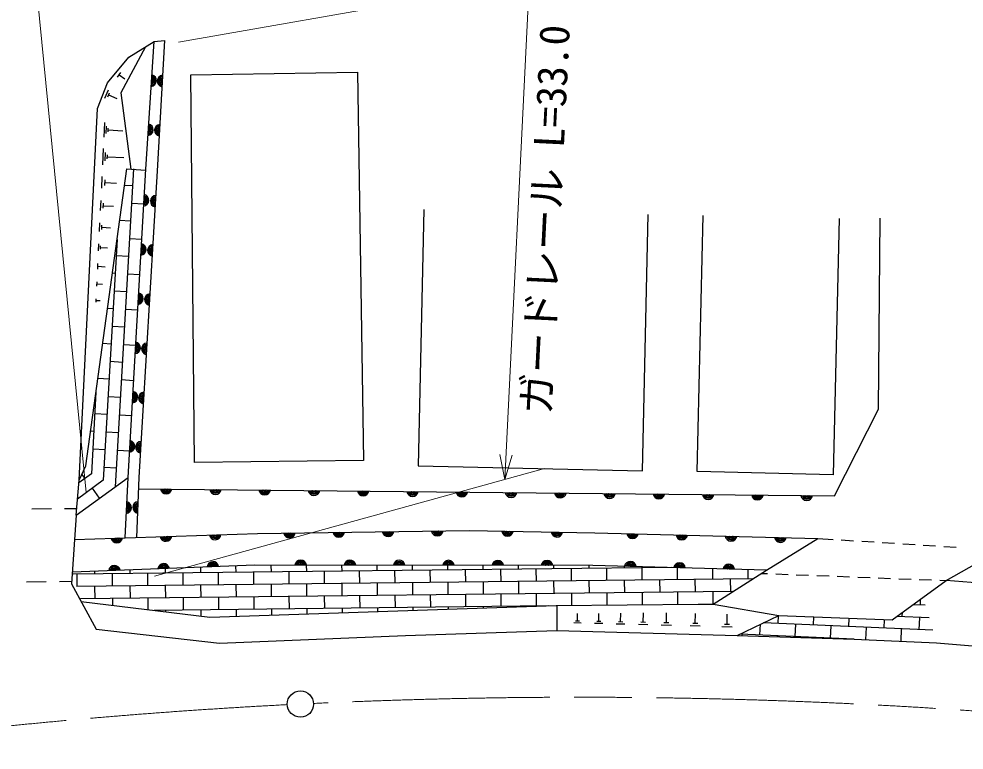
# Model space of a CAD drawing. Units: millimetres, scale not verified. Extents: x 40000 to 680000, y 20000 to 380000.
# Drawn here: x 251794 to 309342, y 297220 to 341718 of the extents above; entities that cross this region are included whole.
import ezdxf
from ezdxf.enums import TextEntityAlignment as Align

# ---------------------------------------------------------------- set-up
doc = ezdxf.new("R2010")
doc.units = ezdxf.units.MM
doc.header["$LTSCALE"] = 1000
doc.linetypes.add('CHAIN', pattern=[18.5, 12, -1.5, 3.5, -1.5])
for name, color, linetype, lineweight in [('M-BGD', 7, 'Continuous', 25), ('M-BMK', 2, 'CHAIN', 13), ('M-BMK-SRVR', 3, 'Continuous', 25), ('M-STR-HTXT', 7, 'Continuous', 13)]:
    doc.layers.add(name, color=color, linetype=linetype, lineweight=lineweight)
doc.styles.add('ＭＳ ゴシック', font='')
doc.styles.get('ＭＳ ゴシック').set_extended_font_data('MS Gothic')

msp = doc.modelspace()

# ---------------------------------------------------------------- linework, layer by layer
at = {"layer": 'M-BGD'}
for p, q in [((259513, 332580), (260030, 340351)), ((260030, 340351), (260658, 340404)), ((260658, 340404), (260215, 332475)), ((257800, 338176), (258000, 338452)), ((257900, 338314), (258245, 338064)), ((257018, 336903), (257241, 337403)), ((257199, 336972), (257310, 337222)), ((257255, 337097), (257755, 336874)), ((255454, 313648), (256573, 336258)), ((256988, 334524), (257032, 335414)), ((257110, 334741), (257132, 335186)), ((257227, 334846), (257238, 335069)), ((257232, 334958), (258123, 334914)), ((256905, 332842), (256954, 333837)), ((257041, 333085), (257066, 333582)), ((257172, 333203), (257184, 333452)), ((257178, 333327), (258173, 333278)), ((255868, 314517), (258359, 332591)), ((256834, 331410), (256869, 332118)), ((258762, 332587), (257661, 313239)), ((258359, 332591), (259510, 332517)), ((258445, 313810), (259513, 332580)), ((260215, 332475), (259088, 313808)), ((257019, 331578), (257037, 331932)), ((257028, 331755), (257736, 331720)), ((258703, 331550), (258219, 331577)), ((256766, 330051), (256797, 330660)), ((256926, 330196), (256941, 330500)), ((256934, 330348), (257543, 330318)), ((259391, 330434), (258642, 330476)), ((256704, 328782), (256729, 329298)), ((258581, 329403), (257925, 329441)), ((293093, 314169), (293450, 329753)), ((256839, 328905), (256852, 329163)), ((256846, 329034), (257362, 329008)), ((257767, 328297), (256932, 313637)), ((259269, 328287), (258520, 328330)), ((256645, 327596), (256666, 328026)), ((256758, 327698), (256768, 327913)), ((256763, 327805), (257194, 327784)), ((258459, 327257), (257710, 327299)), ((256590, 326487), (256607, 326837)), ((256599, 326662), (257036, 326640)), ((257649, 326226), (257483, 326235)), ((259147, 326141), (258398, 326183)), ((256539, 325451), (256552, 325726)), ((256546, 325588), (256889, 325571)), ((258337, 325110), (257588, 325153)), ((256491, 324483), (256501, 324687)), ((256496, 324585), (256751, 324573)), ((257527, 324079), (257189, 324099)), ((259024, 323994), (258276, 324037)), ((258215, 322964), (257466, 323006)), ((257405, 321933), (256894, 321962)), ((258902, 321848), (258153, 321890)), ((258092, 320817), (257344, 320860)), ((257282, 319786), (256600, 319825)), ((258780, 319701), (258031, 319744)), ((256487, 319006), (256204, 314034)), ((256473, 318756), (256452, 318757)), ((257970, 318671), (257221, 318713)), ((257160, 317640), (256411, 317683)), ((258658, 317555), (257909, 317597)), ((256350, 316609), (256158, 316620)), ((257848, 316524), (257099, 316567)), ((257038, 315493), (256289, 315536)), ((258536, 315408), (257787, 315451)), ((255454, 313648), (255868, 314517)), ((257726, 314378), (256977, 314420)), ((255286, 311510), (258445, 313810)), ((255286, 311510), (255454, 313648)), ((256204, 314034), (255441, 313478)), ((255824, 313757), (255632, 314021)), ((258258, 310144), (258445, 313810)), ((259088, 313808), (258963, 310167)), ((256932, 313637), (255363, 312494)), ((256706, 312544), (256265, 313151)), ((259065, 313129), (301453, 312696)), ((255396, 312518), (255368, 312556)), ((252576, 311911), (253776, 311913)), ((254576, 311914), (255271, 311915)), ((255286, 311510), (254997, 307343)), ((297307, 308175), (300443, 310103)), ((300443, 310103), (301366, 310044)), ((301865, 310012), (302613, 309964)), ((303112, 309932), (303861, 309884)), ((304360, 309852), (305108, 309804)), ((305607, 309772), (306356, 309725)), ((306855, 309693), (307603, 309645)), ((308102, 309613), (308851, 309565)), ((267166, 308056), (267161, 308482)), ((269316, 308080), (269311, 308480)), ((271466, 308104), (271461, 308477)), ((273615, 308129), (273612, 308475)), ((275765, 308153), (275762, 308473)), ((277915, 308177), (277912, 308470)), ((280065, 308201), (280062, 308468)), ((282215, 308226), (282212, 308466)), ((284365, 308250), (284362, 308463)), ((291531, 308331), (255088, 307920)), ((255350, 307173), (255342, 307923)), ((256417, 307935), (256415, 308110)), ((257500, 307197), (257491, 307947)), ((258566, 307959), (258564, 308192)), ((259650, 307221), (259641, 307971)), ((260716, 307983), (260713, 308274)), ((261800, 307245), (261791, 307995)), ((262866, 308007), (262862, 308357)), ((263950, 307270), (263941, 308020)), ((265016, 308032), (265011, 308439)), ((266099, 307294), (266091, 308044)), ((268249, 307318), (268241, 308068)), ((270399, 307342), (270391, 308092)), ((272549, 307367), (272541, 308117)), ((274699, 307391), (274690, 308141)), ((276849, 307415), (276840, 308165)), ((278999, 307439), (278990, 308189)), ((281148, 307464), (281140, 308214)), ((283298, 307488), (283290, 308238)), ((285448, 307512), (285440, 308262)), ((286515, 308274), (286513, 308461)), ((287598, 307536), (287590, 308286)), ((288664, 308298), (288663, 308408)), ((289748, 307561), (289739, 308311)), ((290814, 308323), (290814, 308350)), ((291898, 307585), (291889, 308321)), ((294048, 307609), (294040, 308263)), ((294065, 306109), (297307, 308175)), ((296197, 307633), (296191, 308205)), ((296993, 307975), (297374, 307960)), ((297874, 307941), (298623, 307912)), ((299123, 307892), (299872, 307863)), ((252257, 307454), (253457, 307470)), ((254257, 307481), (255008, 307491)), ((296462, 307636), (255313, 307172)), ((269333, 306580), (269324, 307330)), ((271482, 306605), (271474, 307355)), ((273632, 306629), (273624, 307379)), ((275782, 306653), (275774, 307403)), ((277932, 306677), (277924, 307427)), ((280082, 306702), (280073, 307452)), ((282232, 306726), (282223, 307476)), ((284382, 306750), (284373, 307500)), ((286532, 306774), (286523, 307524)), ((288681, 306799), (288673, 307549)), ((290831, 306823), (290823, 307573)), ((292981, 306847), (292973, 307597)), ((295131, 306871), (295123, 307621)), ((300372, 307844), (301121, 307815)), ((301621, 307795), (302370, 307766)), ((302870, 307747), (303620, 307718)), ((304119, 307698), (304869, 307669)), ((305368, 307650), (306118, 307621)), ((306617, 307601), (307367, 307572)), ((307866, 307553), (308248, 307538)), ((295263, 306873), (255539, 306425)), ((256433, 306435), (256425, 307185)), ((258583, 306459), (258575, 307209)), ((260733, 306483), (260725, 307233)), ((262883, 306508), (262875, 307258)), ((265033, 306532), (265024, 307282)), ((267183, 306556), (267174, 307306)), ((283315, 305988), (283307, 306738)), ((285465, 306021), (285457, 306762)), ((287615, 306043), (287606, 306786)), ((289765, 306065), (289756, 306811)), ((291915, 306086), (291906, 306835)), ((294065, 306109), (294056, 306859)), ((257513, 306026), (257508, 306447)), ((259666, 305768), (259658, 306471)), ((261817, 305746), (261808, 306495)), ((263966, 305770), (263958, 306520)), ((266116, 305794), (266108, 306544)), ((268266, 305818), (268258, 306568)), ((270416, 305843), (270408, 306592)), ((272566, 305867), (272557, 306617)), ((274716, 305891), (274707, 306641)), ((276866, 305915), (276857, 306665)), ((279015, 305939), (279007, 306689)), ((281165, 305964), (281157, 306714)), ((306681, 306044), (306697, 306412)), ((284027, 305996), (260022, 305725)), ((260743, 305639), (260742, 305733)), ((262896, 305381), (262891, 305758)), ((265046, 305371), (265041, 305782)), ((267195, 305442), (267191, 305806)), ((269345, 305513), (269341, 305830)), ((271494, 305583), (271491, 305855)), ((273643, 305654), (273641, 305879)), ((275793, 305725), (275791, 305903)), ((277942, 305796), (277941, 305927)), ((280091, 305866), (280090, 305952)), ((282241, 305937), (282240, 305976)), ((284540, 306012), (284537, 304488)), ((294065, 306109), (298067, 305421)), ((305573, 305343), (305585, 305605)), ((306982, 306031), (306219, 306065)), ((285916, 305066), (285688, 305072)), ((285802, 305069), (285814, 305525)), ((287219, 305041), (286972, 305047)), ((287096, 305044), (287109, 305538)), ((288562, 305015), (288295, 305022)), ((288429, 305019), (288443, 305552)), ((289802, 304993), (289817, 305566)), ((291216, 304966), (291232, 305580)), ((292975, 304919), (292991, 305534)), ((294909, 304868), (294926, 305483)), ((295521, 304198), (298067, 305421)), ((298022, 304931), (298044, 305409)), ((300170, 304835), (300193, 305339)), ((302318, 304738), (302341, 305256)), ((304466, 304642), (304489, 305172)), ((307206, 305270), (305245, 305358)), ((306613, 304546), (306647, 305295)), ((284537, 304488), (295521, 304198)), ((286027, 304949), (285571, 304961)), ((287340, 304914), (286846, 304927)), ((288692, 304879), (288159, 304893)), ((290084, 304842), (289511, 304857)), ((289945, 304989), (289658, 304996)), ((291519, 304804), (290905, 304820)), ((291369, 304962), (291062, 304970)), ((293278, 304758), (292663, 304774)), ((293128, 304915), (292821, 304923)), ((295212, 304707), (294598, 304723)), ((295063, 304864), (294756, 304872)), ((296915, 304230), (296944, 304881)), ((307430, 304509), (297131, 304971)), ((299062, 304134), (299096, 304883)), ((301210, 304037), (301244, 304787)), ((303358, 303941), (303392, 304690)), ((305506, 303845), (305540, 304594)), ((302658, 303972), (295700, 304285)), ((295837, 304188), (295841, 304278)), ((297986, 304120), (297989, 304182)), ((300135, 304052), (300136, 304086)), ((302284, 303984), (302284, 303989))]:
    msp.add_line(p, q, dxfattribs=at)
for points in [[(256573, 336258), (257194, 337834), (258483, 339380), (260030, 340351)], [(259506, 340022), (257999, 337225), (258600, 332575)], [(276441, 330115), (276096, 314525), (289767, 314222), (290112, 329812)], [(301726, 329564), (301370, 313980), (293093, 314169)], [(301453, 312696), (304121, 317964), (304230, 329593)], [(308248, 307538), (311520, 309394), (313601, 311102)], [(255184, 310044), (266311, 310407), (279227, 310579), (286867, 310447), (300443, 310103)], [(297307, 308175), (286730, 308461), (266168, 308483), (255047, 308058)], [(254997, 307343), (256505, 304575), (264017, 303729), (275322, 304184), (284537, 304488)], [(298067, 305421), (304964, 305154), (308248, 307538)], [(439829, 295845), (323985, 306292), (308248, 307538)], [(255589, 306256), (263426, 305318), (284501, 306012), (293160, 306099), (294065, 306109)], [(295521, 304198), (302658, 303972), (307654, 303748)], [(307654, 303748), (325238, 302289), (343954, 300488), (347070, 300196)]]:
    msp.add_lwpolyline(points, dxfattribs=at)
msp.add_lwpolyline([(262494, 314727), (262259, 338313), (272419, 338485), (272767, 314844)], close=True, dxfattribs=at)
for centre, radius, start, end in [((259817, 337966), 354, 274.98983, 77.395), ((259817, 337966), 283, 277.21386, 75.17097), ((259817, 337966), 212, 280.96019, 71.42464), ((259817, 337966), 142, 288.67192, 63.71291), ((259817, 337966), 100, 298.98958, 53.39525), ((260574, 337934), 354, 95.60174, 258.00692), ((260574, 337934), 283, 97.82578, 255.78288), ((260574, 337934), 212, 101.57211, 252.03656), ((260574, 337934), 142, 109.28384, 244.32483), ((260574, 337934), 100, 119.6015, 234.00717), ((259618, 334973), 354, 274.98983, 77.395), ((259618, 334973), 283, 277.21386, 75.17097), ((259618, 334973), 212, 280.96019, 71.42464), ((259618, 334973), 142, 288.67192, 63.71291), ((259618, 334973), 100, 298.98958, 53.39525), ((260407, 334939), 354, 95.60174, 258.00692), ((260407, 334939), 283, 97.82578, 255.78288), ((260407, 334939), 212, 101.57211, 252.03656), ((260407, 334939), 142, 109.28384, 244.32483), ((260407, 334939), 100, 119.6015, 234.00717), ((259351, 330686), 354, 275.53864, 77.94382), ((259351, 330686), 283, 277.76268, 75.71978), ((260157, 330625), 354, 95.34262, 257.7478), ((259351, 330686), 212, 281.50901, 71.97346), ((259351, 330686), 142, 289.22074, 64.26173), ((259351, 330686), 100, 299.5384, 53.94406), ((260157, 330625), 283, 97.56666, 255.52376), ((260157, 330625), 212, 101.31298, 251.77743), ((260157, 330625), 142, 109.02471, 244.0657), ((260157, 330625), 100, 119.34238, 233.74804), ((259181, 327691), 354, 275.53864, 77.94382), ((259181, 327691), 283, 277.76268, 75.71978), ((259181, 327691), 212, 281.50901, 71.97346), ((259181, 327691), 142, 289.22074, 64.26173), ((259181, 327691), 100, 299.5384, 53.94406), ((259977, 327630), 354, 95.34262, 257.7478), ((259977, 327630), 283, 97.56666, 255.52376), ((259977, 327630), 212, 101.31298, 251.77743), ((259977, 327630), 142, 109.02471, 244.0657), ((259977, 327630), 100, 119.34238, 233.74804), ((259010, 324696), 354, 275.53864, 77.94382), ((259010, 324696), 283, 277.76268, 75.71978), ((259010, 324696), 212, 281.50901, 71.97346), ((259010, 324696), 142, 289.22074, 64.26173), ((259010, 324696), 100, 299.5384, 53.94406), ((259796, 324635), 354, 95.34262, 257.7478), ((259796, 324635), 283, 97.56666, 255.52376), ((259796, 324635), 212, 101.31298, 251.77743), ((259796, 324635), 142, 109.02471, 244.0657), ((259796, 324635), 100, 119.34238, 233.74804), ((258840, 321701), 354, 275.53864, 77.94382), ((258840, 321701), 283, 277.76268, 75.71978), ((258840, 321701), 212, 281.50901, 71.97346), ((258840, 321701), 142, 289.22074, 64.26173), ((258840, 321701), 100, 299.5384, 53.94406), ((259615, 321641), 354, 95.34262, 257.7478), ((259615, 321641), 283, 97.56666, 255.52376), ((259615, 321641), 212, 101.31298, 251.77743), ((259615, 321641), 142, 109.02471, 244.0657), ((259615, 321641), 100, 119.34238, 233.74804), ((258669, 318705), 354, 275.53864, 77.94382), ((258669, 318705), 283, 277.76268, 75.71978), ((258669, 318705), 212, 281.50901, 71.97346), ((258669, 318705), 142, 289.22074, 64.26173), ((259434, 318646), 354, 95.34262, 257.7478), ((259434, 318646), 283, 97.56666, 255.52376), ((259434, 318646), 212, 101.31298, 251.77743), ((258669, 318705), 100, 299.5384, 53.94406), ((259434, 318646), 142, 109.02471, 244.0657), ((259434, 318646), 100, 119.34238, 233.74804), ((258499, 315710), 354, 275.53864, 77.94382), ((258499, 315710), 283, 277.76268, 75.71978), ((259254, 315652), 354, 95.34262, 257.7478), ((258499, 315710), 212, 281.50901, 71.97346), ((258499, 315710), 142, 289.22074, 64.26173), ((258499, 315710), 100, 299.5384, 53.94406), ((259254, 315652), 283, 97.56666, 255.52376), ((259254, 315652), 212, 101.31298, 251.77743), ((259254, 315652), 142, 109.02471, 244.0657), ((259254, 315652), 100, 119.34238, 233.74804), ((260761, 313166), 354, 188.21204, 350.61722), ((260761, 313166), 283, 190.43608, 348.39318), ((260761, 313166), 212, 194.18241, 344.64686), ((260761, 313166), 142, 201.89414, 336.93513), ((260761, 313166), 100, 212.2118, 326.61746), ((263760, 313135), 354, 188.21204, 350.61722), ((263760, 313135), 283, 190.43608, 348.39318), ((263760, 313135), 212, 194.18241, 344.64686), ((263760, 313135), 142, 201.89414, 336.93513), ((263760, 313135), 100, 212.2118, 326.61746), ((266760, 313105), 354, 188.21204, 350.61722), ((266760, 313105), 283, 190.43608, 348.39318), ((266760, 313105), 212, 194.18241, 344.64686), ((266760, 313105), 142, 201.89414, 336.93513), ((266760, 313105), 100, 212.2118, 326.61746), ((269760, 313074), 354, 188.21204, 350.61722), ((269760, 313074), 283, 190.43608, 348.39318), ((269760, 313074), 212, 194.18241, 344.64686), ((269760, 313074), 142, 201.89414, 336.93513), ((269760, 313074), 100, 212.2118, 326.61746), ((272760, 313043), 354, 188.21204, 350.61722), ((272760, 313043), 283, 190.43608, 348.39318), ((272760, 313043), 212, 194.18241, 344.64686), ((272760, 313043), 142, 201.89414, 336.93513), ((272760, 313043), 100, 212.2118, 326.61746), ((275760, 313013), 354, 188.21204, 350.61722), ((275760, 313013), 283, 190.43608, 348.39318), ((275760, 313013), 212, 194.18241, 344.64686), ((275760, 313013), 142, 201.89414, 336.93513), ((275760, 313013), 100, 212.2118, 326.61746), ((278760, 312982), 354, 188.21204, 350.61722), ((278760, 312982), 283, 190.43608, 348.39318), ((278760, 312982), 212, 194.18241, 344.64686), ((278760, 312982), 142, 201.89414, 336.93513), ((278760, 312982), 100, 212.2118, 326.61746), ((281760, 312951), 354, 188.21204, 350.61722), ((281760, 312951), 283, 190.43608, 348.39318), ((281760, 312951), 212, 194.18241, 344.64686), ((281760, 312951), 142, 201.89414, 336.93513), ((281760, 312951), 100, 212.2118, 326.61746), ((284759, 312921), 354, 188.21204, 350.61722), ((284759, 312921), 283, 190.43608, 348.39318), ((284759, 312921), 212, 194.18241, 344.64686), ((284759, 312921), 142, 201.89414, 336.93513), ((284759, 312921), 100, 212.2118, 326.61746), ((287759, 312890), 354, 188.21204, 350.61722), ((287759, 312890), 283, 190.43608, 348.39318), ((287759, 312890), 212, 194.18241, 344.64686), ((287759, 312890), 142, 201.89414, 336.93513), ((287759, 312890), 100, 212.2118, 326.61746), ((290759, 312860), 354, 188.21204, 350.61722), ((290759, 312860), 283, 190.43608, 348.39318), ((290759, 312860), 212, 194.18241, 344.64686), ((290759, 312860), 142, 201.89414, 336.93513), ((290759, 312860), 100, 212.2118, 326.61746), ((293759, 312829), 354, 188.21204, 350.61722), ((293759, 312829), 283, 190.43608, 348.39318), ((293759, 312829), 212, 194.18241, 344.64686), ((293759, 312829), 142, 201.89414, 336.93513), ((293759, 312829), 100, 212.2118, 326.61746), ((296759, 312798), 354, 188.21204, 350.61722), ((296759, 312798), 283, 190.43608, 348.39318), ((296759, 312798), 212, 194.18241, 344.64686), ((296759, 312798), 142, 201.89414, 336.93513), ((296759, 312798), 100, 212.2118, 326.61746), ((299759, 312768), 354, 188.21204, 350.61722), ((299759, 312768), 283, 190.43608, 348.39318), ((299759, 312768), 212, 194.18241, 344.64686), ((299759, 312768), 142, 201.89414, 336.93513), ((299759, 312768), 100, 212.2118, 326.61746), ((258297, 311980), 354, 275.8796, 78.28478), ((258297, 311980), 283, 278.10364, 76.06074), ((258297, 311980), 212, 281.84997, 72.31441), ((258297, 311980), 142, 289.5617, 64.60268), ((258297, 311980), 100, 299.87936, 54.28502), ((259080, 311986), 354, 96.832, 259.23718), ((259080, 311986), 283, 99.05604, 257.01314), ((259080, 311986), 212, 102.80236, 253.26681), ((259080, 311986), 142, 110.51409, 245.55508), ((259080, 311986), 100, 120.83176, 235.23742), ((260746, 310280), 354, 190.66305, 353.06822), ((260746, 310280), 283, 192.88708, 350.84418), ((260746, 310280), 212, 196.63341, 347.09786), ((260746, 310280), 142, 204.34514, 339.38613), ((260746, 310280), 100, 214.6628, 329.06847), ((263744, 310377), 354, 190.66305, 353.06822), ((263744, 310377), 283, 192.88708, 350.84418), ((263744, 310377), 212, 196.63341, 347.09786), ((263744, 310377), 142, 204.34514, 339.38613), ((263744, 310377), 100, 214.6628, 329.06847), ((268269, 310487), 354, 189.56207, 351.96725), ((268269, 310487), 283, 191.78611, 349.74321), ((268269, 310487), 212, 195.53244, 345.99689), ((268269, 310487), 142, 203.24417, 338.28516), ((268269, 310487), 100, 213.56183, 327.96749), ((271269, 310527), 354, 189.56207, 351.96725), ((271269, 310527), 283, 191.78611, 349.74321), ((271269, 310527), 212, 195.53244, 345.99689), ((271269, 310527), 142, 203.24417, 338.28516), ((271269, 310527), 100, 213.56183, 327.96749), ((274268, 310567), 354, 189.56207, 351.96725), ((274268, 310567), 283, 191.78611, 349.74321), ((274268, 310567), 212, 195.53244, 345.99689), ((274268, 310567), 142, 203.24417, 338.28516), ((274268, 310567), 100, 213.56183, 327.96749), ((277268, 310607), 354, 189.56207, 351.96725), ((277268, 310607), 283, 191.78611, 349.74321), ((277268, 310607), 212, 195.53244, 345.99689), ((277268, 310607), 142, 203.24417, 338.28516), ((277268, 310607), 100, 213.56183, 327.96749), ((281548, 310593), 354, 187.80807, 350.21325), ((281548, 310593), 283, 190.03211, 347.98921), ((281548, 310593), 212, 193.77844, 344.24289), ((281548, 310593), 142, 201.49017, 336.53116), ((281548, 310593), 100, 211.80783, 326.2135), ((284548, 310541), 354, 187.80807, 350.21325), ((284548, 310541), 283, 190.03211, 347.98921), ((284548, 310541), 212, 193.77844, 344.24289), ((284548, 310541), 142, 201.49017, 336.53116), ((284548, 310541), 100, 211.80783, 326.2135), ((289158, 310443), 354, 187.34427, 349.74944), ((289158, 310443), 283, 189.5683, 347.5254), ((289158, 310443), 212, 193.31463, 343.77908), ((289158, 310443), 142, 201.02636, 336.06735), ((289158, 310443), 100, 211.34402, 325.74969), ((292157, 310367), 354, 187.34427, 349.74944), ((292157, 310367), 283, 189.5683, 347.5254), ((292157, 310367), 212, 193.31463, 343.77908), ((292157, 310367), 142, 201.02636, 336.06735), ((292157, 310367), 100, 211.34402, 325.74969), ((295156, 310291), 354, 187.34427, 349.74944), ((295156, 310291), 283, 189.5683, 347.5254), ((295156, 310291), 212, 193.31463, 343.77908), ((295156, 310291), 142, 201.02636, 336.06735), ((295156, 310291), 100, 211.34402, 325.74969), ((257748, 310182), 354, 190.66305, 353.06822), ((257748, 310182), 283, 192.88708, 350.84418), ((257748, 310182), 212, 196.63341, 347.09786), ((257748, 310182), 142, 204.34514, 339.38613), ((257748, 310182), 100, 214.6628, 329.06847), ((298155, 310215), 354, 187.34427, 349.74944), ((298155, 310215), 283, 189.5683, 347.5254), ((298155, 310215), 212, 193.31463, 343.77908), ((298155, 310215), 142, 201.02636, 336.06735), ((298155, 310215), 100, 211.34402, 325.74969), ((260610, 308216), 354, 10.98878, 173.39396), ((260610, 308216), 283, 13.21282, 171.16992), ((263607, 308331), 354, 10.98878, 173.39396), ((263607, 308331), 283, 13.21282, 171.16992), ((263607, 308331), 212, 16.95914, 167.42359), ((263607, 308331), 142, 24.67087, 159.71186), ((268949, 308426), 354, 8.7342, 171.13938), ((268949, 308426), 283, 10.95824, 168.91534), ((268949, 308426), 212, 14.70457, 165.16902), ((268949, 308426), 142, 22.4163, 157.45729), ((268949, 308426), 100, 32.73396, 147.13962), ((271949, 308423), 354, 8.7342, 171.13938), ((271949, 308423), 283, 10.95824, 168.91534), ((271949, 308423), 212, 14.70457, 165.16902), ((271949, 308423), 142, 22.4163, 157.45729), ((271949, 308423), 100, 32.73396, 147.13962), ((274949, 308419), 354, 8.7342, 171.13938), ((274949, 308419), 283, 10.95824, 168.91534), ((274949, 308419), 212, 14.70457, 165.16902), ((274949, 308419), 142, 22.4163, 157.45729), ((274949, 308419), 100, 32.73396, 147.13962), ((277949, 308416), 354, 8.7342, 171.13938), ((277949, 308416), 283, 10.95824, 168.91534), ((277949, 308416), 212, 14.70457, 165.16902), ((277949, 308416), 142, 22.4163, 157.45729), ((277949, 308416), 100, 32.73396, 147.13962), ((280949, 308413), 354, 8.7342, 171.13938), ((280949, 308413), 283, 10.95824, 168.91534), ((280949, 308413), 212, 14.70457, 165.16902), ((280949, 308413), 142, 22.4163, 157.45729), ((280949, 308413), 100, 32.73396, 147.13962), ((283949, 308409), 354, 8.7342, 171.13938), ((283949, 308409), 283, 10.95824, 168.91534), ((283949, 308409), 212, 14.70457, 165.16902), ((283949, 308409), 142, 22.4163, 157.45729), ((283949, 308409), 100, 32.73396, 147.13962), ((289018, 308345), 354, 7.24925, 169.65443), ((289018, 308345), 283, 9.47329, 167.43039), ((289018, 308345), 212, 13.21962, 163.68407), ((289018, 308345), 142, 20.93135, 155.97234), ((292017, 308263), 354, 7.24925, 169.65443), ((292017, 308263), 283, 9.47329, 167.43039), ((292017, 308263), 212, 13.21962, 163.68407), ((295016, 308182), 354, 7.24925, 169.65443), ((295016, 308182), 283, 9.47329, 167.43039), ((257612, 308102), 354, 10.98878, 173.39396), ((257612, 308102), 283, 13.21282, 171.16992), ((257612, 308102), 212, 16.95914, 167.42359), ((257612, 308102), 142, 24.67087, 159.71186), ((257612, 308102), 100, 34.98854, 149.3942), ((260610, 308216), 212, 16.95914, 167.42359), ((260610, 308216), 142, 24.67087, 159.71186), ((260610, 308216), 100, 34.98854, 149.3942), ((263607, 308331), 100, 34.98854, 149.3942), ((289018, 308345), 100, 31.24901, 145.65467), ((292017, 308263), 142, 20.93135, 155.97234), ((292017, 308263), 100, 31.24901, 145.65467), ((295016, 308182), 212, 13.21962, 163.68407), ((295016, 308182), 142, 20.93135, 155.97234), ((295016, 308182), 100, 31.24901, 145.65467)]:
    msp.add_arc(centre, radius, start, end, dxfattribs=at)
at = {"layer": 'M-BMK'}
for centre, radius, start, end in [((285922, -45303), 345741, 84.16855, 92.68413), ((286159, -47387), 347840, 92.97057, 97.13439)]:
    msp.add_arc(centre, radius, start, end, dxfattribs=at)
at = {"layer": 'M-BMK-SRVR'}
msp.add_circle((268932, 300021), 800, dxfattribs=at)
at = {"layer": 'M-STR-HTXT'}
for p, q in [((255883, 312893), (252494, 347306)), ((261520, 340306), (283711, 344196)), ((281384, 313693), (282879, 344050)), ((281384, 313693), (281083, 315209)), ((281384, 313693), (281832, 315172)), ((260041, 307812), (283787, 314355))]:
    msp.add_line(p, q, dxfattribs=at)

# ---------------------------------------------------------------- texts
at = {"layer": 'M-STR-HTXT', "style": 'ＭＳ ゴシック'}
msp.add_text('ガードレール L=33.0', height=1833, rotation=87.18, dxfattribs=at).set_placement((285307, 329430), align=Align.BOTTOM_CENTER)

doc.saveas('drawing.dxf')
